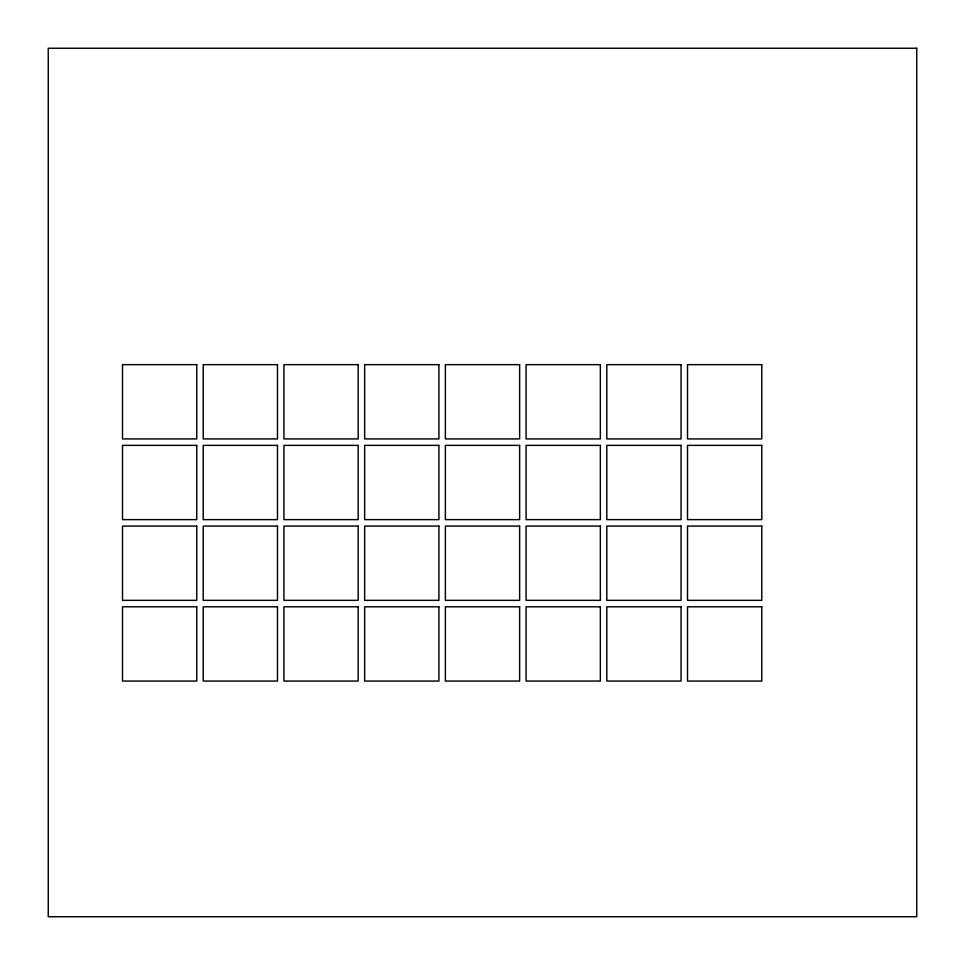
<?xml version="1.0" encoding="UTF-8"?>
<svg xmlns="http://www.w3.org/2000/svg" width="965" height="965" viewBox="0 0 965 965"><rect width="100%" height="100%" fill="white"/><g stroke="black" fill="none" stroke-linecap="round" stroke-linejoin="round"><path stroke-width="1.45" d="M916.75 48.25L48.25 48.25L48.25 916.75L916.75 916.75L916.75 48.25M196.764 364.649L122.507 364.649L122.507 438.918L196.764 438.918L196.764 364.649M277.486 364.649L203.217 364.649L203.217 438.918L277.486 438.918L277.486 364.649M358.196 364.649L283.939 364.649L283.939 438.918L358.196 438.918L358.196 364.649M438.918 364.649L364.649 364.649L364.649 438.918L438.918 438.918L438.918 364.649M519.628 364.649L445.372 364.649L445.372 438.918L519.628 438.918L519.628 364.649M600.351 364.649L526.082 364.649L526.082 438.918L600.351 438.918L600.351 364.649M681.061 364.649L606.804 364.649L606.804 438.918L681.061 438.918L681.061 364.649M761.783 364.649L687.514 364.649L687.514 438.918L761.783 438.918L761.783 364.649M196.764 445.372L122.507 445.372L122.507 519.628L196.764 519.628L196.764 445.372M277.486 445.372L203.217 445.372L203.217 519.628L277.486 519.628L277.486 445.372M358.196 445.372L283.939 445.372L283.939 519.628L358.196 519.628L358.196 445.372M438.918 445.372L364.649 445.372L364.649 519.628L438.918 519.628L438.918 445.372M519.628 445.372L445.372 445.372L445.372 519.628L519.628 519.628L519.628 445.372M600.351 445.372L526.082 445.372L526.082 519.628L600.351 519.628L600.351 445.372M681.061 445.372L606.804 445.372L606.804 519.628L681.061 519.628L681.061 445.372M761.783 445.372L687.514 445.372L687.514 519.628L761.783 519.628L761.783 445.372M196.764 526.082L122.507 526.082L122.507 600.351L196.764 600.351L196.764 526.082M277.486 526.082L203.217 526.082L203.217 600.351L277.486 600.351L277.486 526.082M358.196 526.082L283.939 526.082L283.939 600.351L358.196 600.351L358.196 526.082M438.918 526.082L364.649 526.082L364.649 600.351L438.918 600.351L438.918 526.082M519.628 526.082L445.372 526.082L445.372 600.351L519.628 600.351L519.628 526.082M600.351 526.082L526.082 526.082L526.082 600.351L600.351 600.351L600.351 526.082M681.061 526.082L606.804 526.082L606.804 600.351L681.061 600.351L681.061 526.082M761.783 526.082L687.514 526.082L687.514 600.351L761.783 600.351L761.783 526.082M196.764 606.804L122.507 606.804L122.507 681.061L196.764 681.061L196.764 606.804M277.486 606.804L203.217 606.804L203.217 681.061L277.486 681.061L277.486 606.804M358.196 606.804L283.939 606.804L283.939 681.061L358.196 681.061L358.196 606.804M438.918 606.804L364.649 606.804L364.649 681.061L438.918 681.061L438.918 606.804M519.628 606.804L445.372 606.804L445.372 681.061L519.628 681.061L519.628 606.804M600.351 606.804L526.082 606.804L526.082 681.061L600.351 681.061L600.351 606.804M681.061 606.804L606.804 606.804L606.804 681.061L681.061 681.061L681.061 606.804M761.783 606.804L687.514 606.804L687.514 681.061L761.783 681.061L761.783 606.804"/></g></svg>
